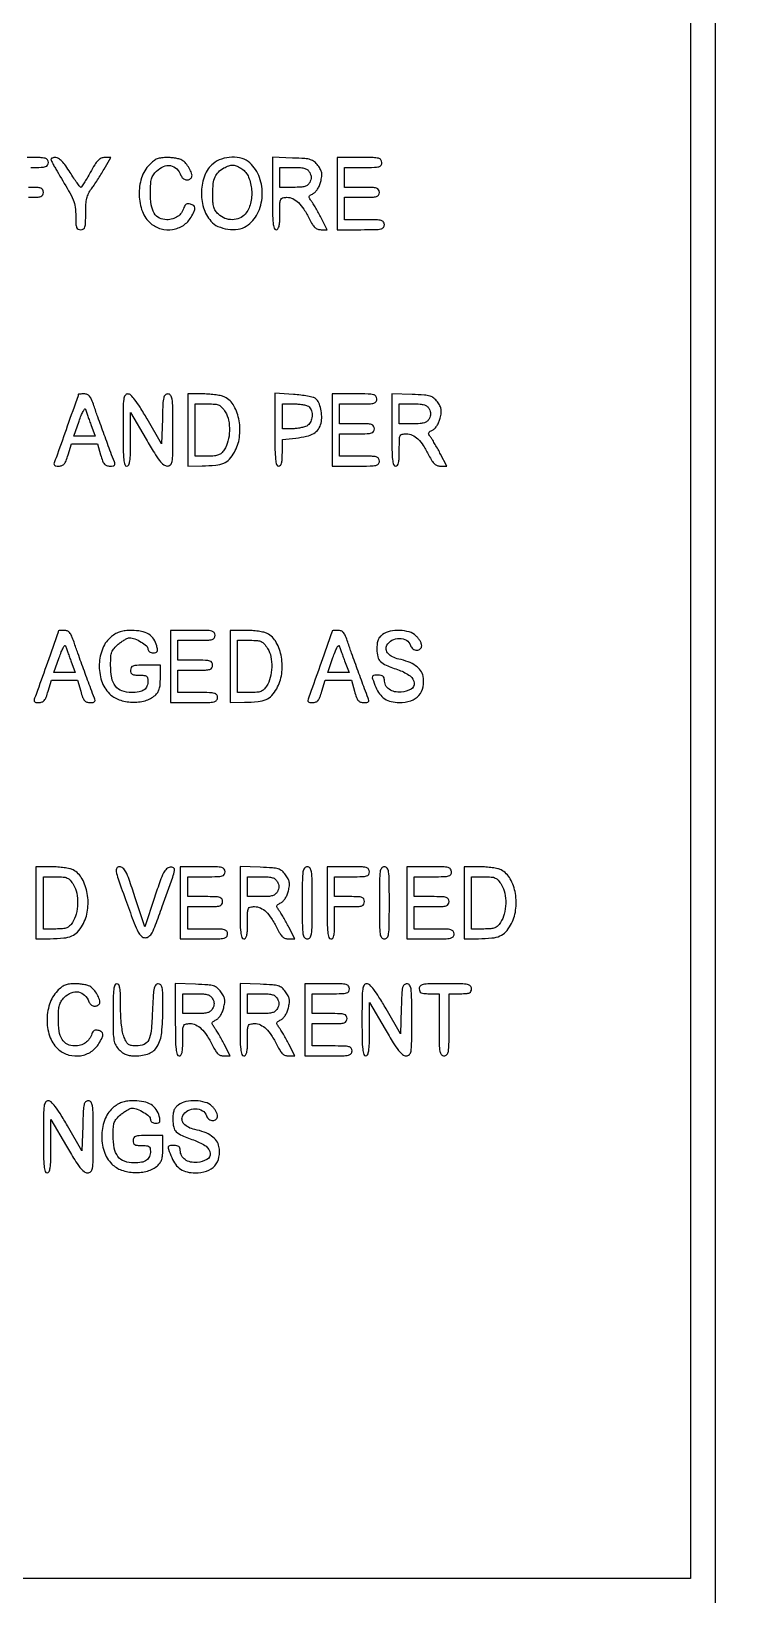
# Model space of a CAD drawing. Extents: x 0 to 1066, y 0 to 761.
# Drawn here: x 938.5 to 963, y 228.5 to 281.6 of the extents above; entities that cross this region are included whole.
import ezdxf

# ---------------------------------------------------------------- set-up
doc = ezdxf.new("R2010")
doc.units = 0
doc.header["$MEASUREMENT"] = 0

msp = doc.modelspace()

# ---------------------------------------------------------------- linework, layer by layer
for points in [[(409.06215, 749.15415), (40.8618, 749.132981), (40.8618, 380.65769), (40.8618, 12.1824), (501.2973, 12.1824), (961.7328, 12.1824), (961.7328, 380.646631), (961.7328, 749.110861), (961.41555, 749.1633, 0.040886), (961.153339, 749.184871, 0.000002), (934.190609, 749.194398, 0.000089), (904.448031, 749.199508, 0.000054), (869.1804, 749.195529, -0.000029), (813.61687, 749.186499, -0.000004), (696.10453, 749.175037, -0.000004), (556.774728, 749.163736, -0.000004)], [(939.148269, 277.25535, 0.098044), (939.158563, 277.215574, 0.006751), (939.210594, 277.111133, 0.009417), (939.277128, 276.987744, 0.006929), (939.355285, 276.8535, -0.003893), (939.748094, 276.188123, -0.033196), (939.901586, 275.87765, -0.063283), (939.96877, 275.631431, -0.03501), (939.9906, 275.320044, 0.01019), (939.995871, 275.061444, 0.079044), (940.019621, 274.943381, 0.189957), (940.070777, 274.886415, 0.116431), (940.1598, 274.8654, 0.136957), (940.250114, 274.890611, 0.185702), (940.301494, 274.956933, 0.065938), (940.324283, 275.097938, 0.007136), (940.329, 275.428465, -0.01444), (940.337696, 275.729499, -0.04363), (940.367309, 275.932347, -0.057784), (940.425733, 276.0936, -0.044334), (940.524019, 276.253315, 0.01199), (940.615071, 276.381861, 0.005258), (940.729769, 276.556244, 0.0052), (940.847675, 276.743941, 0.006935), (940.950586, 276.91695), (941.182132, 277.3188), (940.972793, 277.3188, 0.108876), (940.854125, 277.29265, 0.092988), (940.749633, 277.218173, 0.053175), (940.637567, 277.073738, 0.012741), (940.484399, 276.8112, -0.00625), (940.374246, 276.616632, -0.009839), (940.274344, 276.452707, -0.004317), (940.186366, 276.317138, -0.251756), (940.161182, 276.3036, -0.23848), (940.135219, 276.31673, -0.003892), (940.036786, 276.452707, -0.009183), (939.924533, 276.616635, -0.005851), (939.799722, 276.8112, 0.015141), (939.648011, 277.038302, 0.036179), (939.518802, 277.194363, 0.050226), (939.407419, 277.289433, 0.152717), (939.313513, 277.3188, 0.035826), (939.249078, 277.314177, 0.055903), (939.195296, 277.300162, 0.07526), (939.159207, 277.279649, 0.245106)], [(942.495229, 277.07432, 0.114205), (942.227361, 276.62394, 0.083506), (942.144434, 276.045964, 0.085163), (942.254964, 275.483494, 0.127519), (942.543403, 275.077427, 0.108551), (942.889266, 274.895935, 0.105254), (943.283405, 274.873343, 0.106878), (943.647822, 275.012773, 0.11522), (943.910518, 275.287512, 0.021165), (944.019199, 275.490661, 0.127063), (944.042365, 275.607249, 0.232712), (943.999627, 275.682958, 0.086167), (943.885143, 275.735143, 0.067058), (943.808289, 275.744555, 0.120753), (943.747162, 275.728791, 0.12276), (943.700909, 275.686809, 0.07065), (943.668101, 275.618611, -0.072622), (943.581976, 275.441371, -0.089596), (943.453495, 275.310459, -0.08774), (943.285031, 275.230938, -0.066597), (943.082187, 275.2038, -0.114856), (942.832075, 275.262022, -0.145297), (942.658522, 275.422408, -0.099183), (942.558915, 275.705334, -0.035212), (942.5286, 276.135269, -0.014703), (942.536929, 276.418443, -0.055361), (942.566825, 276.593221, -0.07729), (942.628279, 276.725712, -0.049247), (942.736255, 276.857345, -0.096703), (942.969825, 277.014612, -0.146157), (943.211827, 277.041224, -0.15206), (943.422032, 276.93111, -0.107279), (943.567538, 276.70545, 0.127947), (943.633811, 276.611326, 0.131147), (943.73696, 276.562514, 0.142401), (943.844276, 276.573466, 0.159485), (943.923419, 276.640252, 0.211029), (943.937563, 276.742373, 0.047286), (943.872019, 276.909949, 0.046742), (943.763902, 277.08211, 0.065556), (943.635731, 277.210359, 0.088545), (943.558629, 277.250319, 0.025252), (943.427536, 277.283936, 0.02458), (943.273106, 277.307494, 0.023821), (943.115478, 277.316109, 0.026305), (942.90543, 277.306519, 0.068477), (942.758586, 277.271366, 0.074054), (942.633448, 277.199792, 0.034872)], [(944.658403, 277.106773, 0.123885), (944.375212, 276.714077, 0.085485), (944.261637, 276.175157, 0.082885), (944.334108, 275.613136, 0.104562), (944.585839, 275.154526, 0.111799), (944.823809, 274.978175, 0.06908), (945.160208, 274.882481, 0.069045), (945.510165, 274.882015, 0.111332), (945.788082, 274.986081, 0.131426), (946.168839, 275.41206, 0.103697), (946.329254, 276.011711, 0.101152), (946.23659, 276.638053, 0.118621), (945.905971, 277.137619, 0.118666), (945.646235, 277.284201, 0.075716), (945.300556, 277.328138, 0.073305), (944.945541, 277.266807, 0.095814)], [(945.637497, 276.935039, -0.143223), (945.865198, 276.650723, -0.079931), (945.96766, 276.215553, -0.077332), (945.929465, 275.754418, -0.11509), (945.748196, 275.39415, -0.119537), (945.559784, 275.254595, -0.098447), (945.314127, 275.203952, -0.09388), (945.057677, 275.250662, -0.097006), (944.839403, 275.387747, -0.056872), (944.738483, 275.50684, -0.080028), (944.680587, 275.633196, -0.054705), (944.652763, 275.804924, -0.014142), (944.646291, 276.085697, -0.025001), (944.665355, 276.430555, -0.075567), (944.724782, 276.657538, -0.098225), (944.838237, 276.822405, -0.062967), (945.0243, 276.962819, -0.051006), (945.189066, 277.036158, -0.090781), (945.335714, 277.056195, -0.090761), (945.479971, 277.022981, -0.050966)], [(946.674, 276.095521, 0.003202), (946.678326, 275.420013, 0.022501), (946.697332, 275.09157, 0.049121), (946.73323, 274.915347, 0.329081), (946.8009, 274.8654, 0.232029), (946.862637, 274.89568, 0.108427), (946.901769, 274.9782, 0.047315), (946.922501, 275.134057, 0.00942), (946.9278, 275.4153, -0.00595), (946.932107, 275.777265, -0.096871), (946.958144, 275.895398, -0.238613), (947.02281, 275.949015, -0.056005), (947.166853, 275.9652, -0.111153), (947.368305, 275.919856, -0.081177), (947.55762, 275.789001, -0.058854), (947.74331, 275.562371, -0.025924), (947.935172, 275.22495, 0.021841), (948.034916, 275.046153, 0.069009), (948.12207, 274.940627, 0.100305), (948.214578, 274.884832, 0.085906), (948.326845, 274.8654), (948.53805, 274.8654), (948.331873, 275.26725, 0.006834), (948.243806, 275.433272, 0.006481), (948.149698, 275.599812, 0.006451), (948.062651, 275.74496, 0.022591), (948.001227, 275.835075, -0.02569), (947.934648, 275.934064, -0.192002), (947.925729, 275.988864, -0.198014), (947.957063, 276.03379, -0.027525), (948.057928, 276.090975, 0.089041), (948.135881, 276.148814, 0.046566), (948.210398, 276.244476, 0.042448), (948.273634, 276.364802, 0.038847), (948.317864, 276.497663, 0.026721), (948.351834, 276.674022, 0.076578), (948.349842, 276.798441, 0.082928), (948.310816, 276.910784, 0.035157), (948.224472, 277.045462, 0.057331), (948.101902, 277.17574, 0.10358), (947.973517, 277.245032, 0.055706), (947.778385, 277.279974, 0.007564), (947.363158, 277.301071), (946.674, 277.325643)], [(947.943, 276.8112, -0.049536), (947.979162, 276.723826, -0.073486), (947.991253, 276.642, -0.073486), (947.979162, 276.560174, -0.049536), (947.943, 276.4728, -0.09537), (947.874105, 276.387875, -0.100861), (947.779866, 276.336633, -0.059921), (947.634832, 276.310648, -0.014397), (947.390123, 276.3036), (946.9278, 276.3036), (946.9278, 276.642), (946.9278, 276.9804), (947.390123, 276.9804, -0.014397), (947.634832, 276.973352, -0.059921), (947.779866, 276.947367, -0.100861), (947.874105, 276.896125, -0.09537)], [(948.8736, 276.0921), (948.8736, 274.8654), (949.6773, 274.8654, 0.004147), (950.168009, 274.86947, 0.047763), (950.359388, 274.891003, 0.16431), (950.446794, 274.942593, 0.179874), (950.481, 275.0346, 0.157888), (950.45146, 275.125816, 0.176663), (950.37525, 275.177363, 0.055952), (950.210378, 275.199453, 0.005351), (949.8042, 275.2038), (949.1274, 275.2038), (949.1274, 275.5845), (949.1274, 275.9652), (949.7196, 275.9652, 0.006583), (950.069492, 275.969807, 0.063075), (950.216625, 275.992393, 0.183695), (950.28547, 276.043826, 0.142406), (950.3118, 276.1344, 0.142406), (950.28547, 276.224974, 0.183695), (950.216625, 276.276407, 0.063075), (950.069492, 276.298993, 0.006583), (949.7196, 276.3036), (949.1274, 276.3036), (949.1274, 276.642), (949.1274, 276.9804), (949.7619, 276.9804, 0.005909), (950.139926, 276.984867, 0.059311), (950.295938, 277.00719, 0.180365), (950.368456, 277.058688, 0.150217), (950.3964, 277.1496, 0.17273), (950.363727, 277.241357, 0.168559), (950.280075, 277.29295, 0.050222), (950.097522, 277.314649, 0.004487), (949.635, 277.3188), (948.8736, 277.3188)], [(940.075195, 269.26065, -0.084799), (940.068691, 269.222634, -0.000052), (939.70272, 268.183862, -0.000388), (939.367176, 267.234128, -0.009822), (939.270175, 266.97645, 0.060048), (939.250583, 266.902719, 0.230938), (939.264832, 266.858862, 0.170663), (939.312925, 266.834754, 0.031659), (939.413179, 266.8284, 0.086283), (939.521294, 266.847197, 0.134827), (939.598123, 266.901159, 0.082591), (939.660196, 267.00817, 0.018432), (939.727668, 267.2091), (939.840076, 267.5898), (940.285043, 267.5898), (940.730011, 267.5898), (940.8366, 267.2091, 0.017944), (940.901985, 267.00419, 0.087286), (940.962212, 266.898731, 0.141822), (941.039434, 266.846352, 0.078722), (941.152746, 266.8284, 0.029308), (941.257892, 266.834568, 0.166988), (941.307622, 266.858476, 0.236769), (941.322464, 266.902266, 0.061225), (941.30269, 266.97645, -0.006965), (941.180401, 267.292806, -0.001209), (940.959145, 267.89424, -0.001323), (940.739417, 268.500987, -0.005089), (940.607652, 268.87995, 0.017403), (940.528881, 269.0897, 0.074917), (940.460122, 269.203475, 0.125362), (940.380416, 269.261372, 0.094981), (940.273849, 269.2818, 0.00999), (940.197684, 269.280278, 0.016528), (940.133552, 269.275587, 0.010464), (940.082448, 269.269062, 0.371455)], [(941.598, 268.0551, 0.003213), (941.602328, 267.381579, 0.022561), (941.621338, 267.054, 0.049302), (941.657253, 266.878277, 0.328801), (941.7249, 266.8284, 0.295501), (941.790272, 266.870731, 0.070336), (941.828006, 267.001431, 0.029944), (941.84804, 267.248994, 0.004715), (941.853637, 267.73785), (941.855474, 268.6473), (942.382387, 267.741157, 0.006242), (942.661761, 267.274224, 0.029041), (942.841482, 267.016937, 0.052989), (942.978726, 266.876438, 0.170079), (943.09965, 266.831707, 0.199339), (943.207931, 266.874473, 0.163117), (943.265625, 266.985906, 0.036571), (943.286704, 267.244781, 0.002034), (943.29, 268.0551, 0.002367), (943.286369, 268.822272, 0.031318), (943.265984, 269.104583, 0.117824), (943.216177, 269.233277, 0.246563), (943.12376, 269.2818, 0.195513), (943.032955, 269.244882, 0.145553), (942.979652, 269.149456, 0.043894), (942.952139, 268.943193, 0.004128), (942.93341, 268.431918), (942.9093, 267.582036), (942.416117, 268.431918, 0.007787), (942.176038, 268.831183, 0.025041), (941.999201, 269.08581, 0.035073), (941.861347, 269.240718, 0.195814), (941.760467, 269.2818, 0.254619), (941.670461, 269.232788, 0.110911), (941.621951, 269.100958, 0.030502), (941.601687, 268.814786, 0.002427)], [(943.7976, 268.0551), (943.7976, 266.8284), (944.28405, 266.836833, 0.018847), (944.74702, 266.862333, 0.076273), (945.020429, 266.930681, 0.107083), (945.211618, 267.064469, 0.057946), (945.381822, 267.297364, 0.09461), (945.552813, 267.802018, 0.077415), (945.543401, 268.372631, 0.083451), (945.367767, 268.873065, 0.148656), (945.057584, 269.174803, 0.065462), (944.94524, 269.215266, 0.01784), (944.759259, 269.248974, 0.017725), (944.543631, 269.272391, 0.017594), (944.32635, 269.280553), (943.7976, 269.2818)], [(945.072553, 268.66845, -0.090931), (945.184874, 268.386731, -0.056823), (945.214935, 268.031809, -0.056208), (945.164025, 267.673988, -0.081785), (945.03523, 267.383109, -0.053857), (944.941967, 267.269566, -0.102503), (944.842965, 267.205935, -0.073821), (944.705288, 267.175209, -0.018052), (944.47245, 267.1668), (944.0514, 267.1668), (944.0514, 268.0551), (944.0514, 268.9434), (944.475643, 268.9434, -0.017821), (944.725618, 268.934488, -0.090339), (944.860117, 268.899935, -0.111314), (944.959876, 268.823566, -0.033754)], [(946.7586, 268.066226, 0.003177), (946.762921, 267.386244, 0.022367), (946.781918, 267.055854, 0.048715), (946.81778, 266.878502, 0.329705), (946.8855, 266.8284, 0.208378), (946.945843, 266.85469, 0.11961), (946.985331, 266.925127, 0.055661), (947.006706, 267.056199, 0.012613), (947.0124, 267.281864), (947.0124, 267.735328), (947.46735, 267.782283, 0.029754), (947.833121, 267.842188, 0.076952), (948.081188, 267.939957, 0.106873), (948.239228, 268.084832, 0.100256), (948.327812, 268.28532, 0.058942), (948.350783, 268.517886, 0.048856), (948.32174, 268.765141, 0.051542), (948.250441, 268.982071, 0.114883), (948.145997, 269.119657, 0.111025), (948.062535, 269.162219, 0.015594), (947.872566, 269.20455, 0.017167), (947.640929, 269.240444, 0.01383), (947.390035, 269.263528), (946.7586, 269.304051)], [(947.92608, 268.84188, -0.13151), (948.005234, 268.704869, -0.084316), (948.0226, 268.520915, -0.084006), (947.978213, 268.340881, -0.128741), (947.87955, 268.215167, -0.079472), (947.798195, 268.171701, -0.027293), (947.669372, 268.135004, -0.026323), (947.520463, 268.109396, -0.027554), (947.37195, 268.100091), (947.0124, 268.0974), (947.0124, 268.5204), (947.0124, 268.9434), (947.41848, 268.9434, -0.022886), (947.581385, 268.93594, -0.026473), (947.735096, 268.913578, -0.026952), (947.861295, 268.881181, -0.120635)], [(948.7044, 268.0551), (948.7044, 266.8284), (949.5081, 266.8284, 0.004147), (949.998809, 266.83247, 0.047763), (950.190188, 266.854003, 0.16431), (950.277594, 266.905593, 0.179874), (950.3118, 266.9976, 0.157888), (950.28226, 267.088816, 0.176663), (950.20605, 267.140362, 0.055952), (950.041178, 267.162453, 0.005351), (949.635, 267.1668), (948.9582, 267.1668), (948.9582, 267.5475), (948.9582, 267.9282), (949.5504, 267.9282, 0.006583), (949.900292, 267.932807, 0.063075), (950.047425, 267.955393, 0.183695), (950.11627, 268.006826, 0.142406), (950.1426, 268.0974, 0.142406), (950.11627, 268.187974, 0.183695), (950.047425, 268.239407, 0.063075), (949.900292, 268.261993, 0.006583), (949.5504, 268.2666), (948.9582, 268.2666), (948.9582, 268.605), (948.9582, 268.9434), (949.5927, 268.9434, 0.005909), (949.970726, 268.947867, 0.059311), (950.126738, 268.97019, 0.180365), (950.199256, 269.021688, 0.150217), (950.2272, 269.1126, 0.17273), (950.194527, 269.204357, 0.168559), (950.110875, 269.25595, 0.050222), (949.928322, 269.277649, 0.004487), (949.4658, 269.2818), (948.7044, 269.2818)], [(950.7348, 268.058521, 0.003202), (950.739126, 267.383013, 0.022501), (950.758132, 267.05457, 0.049121), (950.79403, 266.878347, 0.329081), (950.8617, 266.8284, 0.232029), (950.923437, 266.85868, 0.108427), (950.962569, 266.9412, 0.047315), (950.983301, 267.097057, 0.00942), (950.9886, 267.3783, -0.00595), (950.992907, 267.740265, -0.096871), (951.018944, 267.858398, -0.238613), (951.08361, 267.912015, -0.056005), (951.227653, 267.9282, -0.111153), (951.429105, 267.882856, -0.081177), (951.61842, 267.752001, -0.058854), (951.80411, 267.525371, -0.025924), (951.995972, 267.18795, 0.021841), (952.095716, 267.009153, 0.069009), (952.18287, 266.903627, 0.100305), (952.275378, 266.847832, 0.085906), (952.387645, 266.8284), (952.59885, 266.8284), (952.392673, 267.23025, 0.006834), (952.304606, 267.396272, 0.006481), (952.210498, 267.562812, 0.006451), (952.123451, 267.70796, 0.022591), (952.062027, 267.798075, -0.02569), (951.995448, 267.897064, -0.192002), (951.986529, 267.951864, -0.198014), (952.017863, 267.99679, -0.027525), (952.118728, 268.053975, 0.089041), (952.196681, 268.111814, 0.046566), (952.271198, 268.207476, 0.042448), (952.334434, 268.327802, 0.038847), (952.378664, 268.460663, 0.026721), (952.412634, 268.637022, 0.076578), (952.410642, 268.761441, 0.082928), (952.371616, 268.873784, 0.035157), (952.285272, 269.008462, 0.057331), (952.162702, 269.13874, 0.10358), (952.034317, 269.208032, 0.055706), (951.839185, 269.242974, 0.007564), (951.423958, 269.264071), (950.7348, 269.288643)], [(952.0038, 268.7742, -0.049536), (952.039962, 268.686826, -0.073486), (952.052053, 268.605, -0.073486), (952.039962, 268.523174, -0.049536), (952.0038, 268.4358, -0.09537), (951.934905, 268.350875, -0.100861), (951.840666, 268.299633, -0.059921), (951.695632, 268.273648, -0.014397), (951.450923, 268.2666), (950.9886, 268.2666), (950.9886, 268.605), (950.9886, 268.9434), (951.450923, 268.9434, -0.014397), (951.695632, 268.936352, -0.059921), (951.840666, 268.910367, -0.100861), (951.934905, 268.859125, -0.09537)], [(940.501355, 268.24545), (940.651144, 267.8436), (940.288838, 267.8436), (939.926532, 267.8436), (940.104343, 268.358018, -0.011999), (940.175093, 268.547824, -0.026422), (940.240117, 268.688259, -0.047278), (940.290434, 268.764901, -0.601846), (940.31686, 268.759868, 0.009837), (940.338696, 268.693695, 0.001488), (940.385371, 268.562323, 0.001668), (940.441462, 268.407556, 0.001442)], [(939.398395, 261.22365, -0.084799), (939.391891, 261.185634, -0.000052), (939.02592, 260.146862, -0.000388), (938.690376, 259.197128, -0.009822), (938.593375, 258.93945, 0.060048), (938.573783, 258.865719, 0.230938), (938.588032, 258.821862, 0.170663), (938.636125, 258.797754, 0.031659), (938.736379, 258.7914, 0.086283), (938.844494, 258.810197, 0.134827), (938.921323, 258.864159, 0.082591), (938.983396, 258.97117, 0.018432), (939.050868, 259.1721), (939.163276, 259.5528), (939.608243, 259.5528), (940.053211, 259.5528), (940.1598, 259.1721, 0.017944), (940.225185, 258.96719, 0.087286), (940.285412, 258.861731, 0.141822), (940.362634, 258.809352, 0.078722), (940.475946, 258.7914, 0.029308), (940.581092, 258.797568, 0.166988), (940.630822, 258.821476, 0.236769), (940.645664, 258.865266, 0.061225), (940.62589, 258.93945, -0.006965), (940.503601, 259.255806, -0.001209), (940.282345, 259.85724, -0.001323), (940.062617, 260.463987, -0.005089), (939.930852, 260.84295, 0.017403), (939.852081, 261.0527, 0.074917), (939.783322, 261.166475, 0.125362), (939.703616, 261.224372, 0.094981), (939.597049, 261.2448, 0.00999), (939.520884, 261.243278, 0.016528), (939.456752, 261.238587, 0.010464), (939.405648, 261.232062, 0.371455)], [(941.204728, 261.032943, 0.129246), (940.908605, 260.640297, 0.088626), (940.790413, 260.091992, 0.087215), (940.868965, 259.528333, 0.118789), (941.13576, 259.092131, 0.112618), (941.464224, 258.885694, 0.075265), (941.902335, 258.802995, 0.075304), (942.345052, 258.853685, 0.113008), (942.686923, 259.035766, 0.065979), (942.774755, 259.134989, 0.074329), (942.829472, 259.249891, 0.054743), (942.858367, 259.402884, 0.019325), (942.867, 259.626173), (942.867, 260.0604), (942.3594, 260.0604, 0.008455), (942.065702, 260.055433, 0.072107), (941.9364, 260.0322, 0.188641), (941.874868, 259.980932, 0.12648), (941.8518, 259.8912, 0.087745), (941.866799, 259.806392, 0.177212), (941.909963, 259.755236, 0.10769), (941.993566, 259.728953, 0.022514), (942.1479, 259.722, -0.021714), (942.309985, 259.714958, -0.124268), (942.390665, 259.686951, -0.187079), (942.431095, 259.630264, -0.062494), (942.444, 259.52742, -0.091498), (942.410363, 259.345147, -0.148314), (942.314574, 259.221586, -0.113347), (942.144488, 259.151447, -0.041372), (941.88332, 259.1298, -0.086758), (941.560734, 259.186199, -0.145015), (941.340523, 259.348175, -0.116882), (941.214579, 259.633349, -0.045825), (941.175, 260.064289, -0.015089), (941.183647, 260.350768, -0.073154), (941.216895, 260.509558, -0.095003), (941.290351, 260.631579, -0.035007), (941.435291, 260.77198, -0.021479), (941.544086, 260.855817, -0.024071), (941.655726, 260.926663, -0.024321), (941.755591, 260.977228, -0.105406), (941.820192, 260.991, -0.095864), (941.997527, 260.956684, -0.042073), (942.212096, 260.848665, -0.039621), (942.394519, 260.715747, -0.218876), (942.444, 260.608127, 0.137225), (942.457537, 260.559732, 0.104143), (942.495396, 260.519339, 0.087371), (942.552939, 260.492535, 0.065501), (942.622371, 260.4834, 0.051376), (942.715348, 260.492979, 0.224479), (942.758299, 260.525425, 0.158116), (942.76898, 260.588188, 0.023398), (942.744142, 260.71605, 0.090086), (942.641894, 260.94604, 0.105062), (942.469433, 261.111082, 0.089301), (942.22088, 261.209188, 0.048933), (941.8941, 261.241981, 0.02471), (941.674634, 261.231618, 0.049497), (941.504512, 261.197929, 0.05494), (941.356039, 261.134421, 0.038421)], [(943.2054, 260.0181), (943.2054, 258.7914), (944.0091, 258.7914, 0.004147), (944.499809, 258.79547, 0.047763), (944.691188, 258.817003, 0.16431), (944.778594, 258.868593, 0.179874), (944.8128, 258.9606, 0.157888), (944.78326, 259.051816, 0.176663), (944.70705, 259.103363, 0.055952), (944.542178, 259.125453, 0.005351), (944.136, 259.1298), (943.4592, 259.1298), (943.4592, 259.5105), (943.4592, 259.8912), (944.0514, 259.8912, 0.006583), (944.401292, 259.895807, 0.063075), (944.548425, 259.918393, 0.183695), (944.61727, 259.969826, 0.142406), (944.6436, 260.0604, 0.142406), (944.61727, 260.150974, 0.183695), (944.548425, 260.202407, 0.063075), (944.401292, 260.224993, 0.006583), (944.0514, 260.2296), (943.4592, 260.2296), (943.4592, 260.568), (943.4592, 260.9064), (944.0937, 260.9064, 0.005909), (944.471726, 260.910867, 0.059311), (944.627738, 260.93319, 0.180365), (944.700256, 260.984688, 0.150217), (944.7282, 261.0756, 0.17273), (944.695527, 261.167357, 0.168559), (944.611875, 261.21895, 0.050222), (944.429322, 261.240649, 0.004487), (943.9668, 261.2448), (943.2054, 261.2448)], [(945.2358, 260.0181), (945.2358, 258.7914), (945.72225, 258.799833, 0.018847), (946.18522, 258.825333, 0.076273), (946.458629, 258.893681, 0.107083), (946.649818, 259.027469, 0.057946), (946.820022, 259.260364, 0.09461), (946.991013, 259.765018, 0.077415), (946.981601, 260.335631, 0.083451), (946.805967, 260.836065, 0.148656), (946.495784, 261.137803, 0.065462), (946.38344, 261.178266, 0.01784), (946.197459, 261.211974, 0.017725), (945.981831, 261.235391, 0.017594), (945.76455, 261.243553), (945.2358, 261.2448)], [(948.704395, 261.22365, -0.084799), (948.697891, 261.185634, -0.000052), (948.33192, 260.146862, -0.000388), (947.996376, 259.197128, -0.009822), (947.899375, 258.93945, 0.060048), (947.879783, 258.865719, 0.230938), (947.894032, 258.821862, 0.170663), (947.942125, 258.797754, 0.031659), (948.042379, 258.7914, 0.086283), (948.150494, 258.810197, 0.134827), (948.227323, 258.864159, 0.082591), (948.289396, 258.97117, 0.018432), (948.356868, 259.1721), (948.469276, 259.5528), (948.914243, 259.5528), (949.359211, 259.5528), (949.4658, 259.1721, 0.017944), (949.531185, 258.96719, 0.087286), (949.591412, 258.861731, 0.141822), (949.668634, 258.809352, 0.078722), (949.781946, 258.7914, 0.029308), (949.887092, 258.797568, 0.166988), (949.936822, 258.821476, 0.236769), (949.951664, 258.865266, 0.061225), (949.93189, 258.93945, -0.006965), (949.809601, 259.255806, -0.001209), (949.588345, 259.85724, -0.001323), (949.368617, 260.463987, -0.005089), (949.236852, 260.84295, 0.017403), (949.158081, 261.0527, 0.074917), (949.089322, 261.166475, 0.125362), (949.009616, 261.224372, 0.094981), (948.903049, 261.2448, 0.00999), (948.826884, 261.243278, 0.016528), (948.762752, 261.238587, 0.010464), (948.711648, 261.232062, 0.371455)], [(950.41755, 261.103144, 0.064007), (950.324752, 261.018932, 0.085808), (950.266951, 260.921365, 0.066535), (950.236434, 260.791474, 0.024477), (950.2272, 260.602958, 0.055339), (950.255837, 260.345012, 0.149321), (950.346073, 260.186524, 0.090969), (950.539844, 260.060862, 0.013145), (950.981297, 259.890857, -0.070637), (951.355795, 259.694769, -0.215768), (951.495551, 259.452024, -0.299828), (951.387796, 259.247664, -0.104684), (951.054004, 259.14647, -0.073735), (950.827538, 259.160405, -0.104161), (950.643247, 259.241873, -0.119079), (950.523923, 259.380712, -0.118782), (950.481, 259.558843, 0.082235), (950.468546, 259.634052, 0.147435), (950.432433, 259.684534, 0.119852), (950.368224, 259.713094, 0.045016), (950.2695, 259.722, 0.028442), (950.115093, 259.71321, 0.327023), (950.072992, 259.674313, 0.139119), (950.079629, 259.595142, 0.005125), (950.189489, 259.312201, 0.065244), (950.318277, 259.082452, 0.088006), (950.491642, 258.919638, 0.085852), (950.71394, 258.823765, 0.059042), (950.987073, 258.7914, 0.079385), (951.376277, 258.853586, 0.130563), (951.654088, 259.034224, 0.137881), (951.796228, 259.320702, 0.093265), (951.796428, 259.687447, 0.114024), (951.712895, 259.878328, 0.079467), (951.54387, 260.043086, 0.063948), (951.294522, 260.1749, 0.038754), (950.973366, 260.267634, -0.060203), (950.756687, 260.340377, -0.103319), (950.605606, 260.455245, -0.141227), (950.541242, 260.594035, -0.162669), (950.565678, 260.737346, -0.149104), (950.739437, 260.910403, -0.123853), (950.993831, 260.972898, -0.133716), (951.233153, 260.9063, -0.183571), (951.370673, 260.732872, 0.153609), (951.452587, 260.616212, 0.157876), (951.585616, 260.569061, 0.194842), (951.701596, 260.612372, 0.210147), (951.75, 260.722453, 0.093821), (951.736333, 260.794646, 0.037607), (951.692483, 260.88557, 0.035541), (951.629123, 260.979063, 0.037508), (951.554197, 261.060853, 0.118482), (951.32847, 261.189594, 0.061394), (951.006123, 261.241556, 0.060569), (950.673956, 261.213654, 0.10142)], [(939.824555, 260.20845), (939.974344, 259.8066), (939.612038, 259.8066), (939.249732, 259.8066), (939.427543, 260.321018, -0.011999), (939.498293, 260.510824, -0.026422), (939.563317, 260.651259, -0.047278), (939.613634, 260.727901, -0.601846), (939.64006, 260.722868, 0.009837), (939.661896, 260.656695, 0.001488), (939.708571, 260.525323, 0.001668), (939.764662, 260.370556, 0.001442)], [(946.510753, 260.63145, -0.090931), (946.623074, 260.349731, -0.056823), (946.653135, 259.994809, -0.056208), (946.602225, 259.636988, -0.081785), (946.47343, 259.346109, -0.053857), (946.380167, 259.232566, -0.102503), (946.281165, 259.168935, -0.073821), (946.143488, 259.138209, -0.018052), (945.91065, 259.1298), (945.4896, 259.1298), (945.4896, 260.0181), (945.4896, 260.9064), (945.913843, 260.9064, -0.017821), (946.163818, 260.897488, -0.090339), (946.298317, 260.862935, -0.111314), (946.398076, 260.786566, -0.033754)], [(949.130555, 260.20845), (949.280344, 259.8066), (948.918038, 259.8066), (948.555732, 259.8066), (948.733543, 260.321018, -0.011999), (948.804293, 260.510824, -0.026422), (948.869317, 260.651259, -0.047278), (948.919634, 260.727901, -0.601846), (948.94606, 260.722868, 0.009837), (948.967896, 260.656695, 0.001488), (949.014571, 260.525323, 0.001668), (949.070662, 260.370556, 0.001442)], [(938.637, 251.9811), (938.637, 250.7544), (939.12345, 250.762833, 0.018847), (939.58642, 250.788333, 0.076273), (939.859829, 250.856681, 0.107083), (940.051018, 250.990469, 0.057946), (940.221222, 251.223364, 0.09461), (940.392213, 251.728018, 0.077415), (940.382801, 252.298631, 0.083451), (940.207167, 252.799065, 0.148656), (939.896984, 253.100803, 0.065462), (939.78464, 253.141266, 0.01784), (939.598659, 253.174974, 0.017725), (939.383031, 253.198391, 0.017594), (939.16575, 253.206553), (938.637, 253.2078)], [(941.71526, 252.00225, 0.003393), (941.978469, 251.287387, 0.031784), (942.113064, 250.988505, 0.088186), (942.224121, 250.846171, 0.185146), (942.353142, 250.7967, 0.171713), (942.479248, 250.841324, 0.097838), (942.584069, 250.966908, 0.035907), (942.704975, 251.231453, 0.004013), (942.931504, 251.8542, 0.000902), (943.285812, 252.858858, 0.03521), (943.34818, 253.086996, 0.313686), (943.31174, 253.170501, 0.175088), (943.198183, 253.194082, 0.158568), (943.077343, 253.134747, 0.080982), (942.975565, 252.997542, 0.034439), (942.860742, 252.731735, 0.004852), (942.667655, 252.166566), (942.337166, 251.167632), (942.002171, 252.187716, 0.004319), (941.802481, 252.778521, 0.035828), (941.690719, 253.038355, 0.094668), (941.592192, 253.163589, 0.180786), (941.473913, 253.2078, 0.252582), (941.384496, 253.159552, 0.197186), (941.363118, 253.049457, 0.035219), (941.433413, 252.793469, 0.0019)], [(943.5438, 251.9811), (943.5438, 250.7544), (944.3475, 250.7544, 0.004147), (944.838209, 250.75847, 0.047763), (945.029588, 250.780003, 0.16431), (945.116994, 250.831593, 0.179874), (945.1512, 250.9236, 0.157888), (945.12166, 251.014816, 0.176663), (945.04545, 251.066362, 0.055952), (944.880578, 251.088453, 0.005351), (944.4744, 251.0928), (943.7976, 251.0928), (943.7976, 251.4735), (943.7976, 251.8542), (944.3898, 251.8542, 0.006583), (944.739692, 251.858807, 0.063075), (944.886825, 251.881393, 0.183695), (944.95567, 251.932826, 0.142406), (944.982, 252.0234, 0.142406), (944.95567, 252.113974, 0.183695), (944.886825, 252.165407, 0.063075), (944.739692, 252.187993, 0.006583), (944.3898, 252.1926), (943.7976, 252.1926), (943.7976, 252.531), (943.7976, 252.8694), (944.4321, 252.8694, 0.005909), (944.810126, 252.873867, 0.059311), (944.966138, 252.89619, 0.180365), (945.038656, 252.947688, 0.150217), (945.0666, 253.0386, 0.17273), (945.033927, 253.130357, 0.168559), (944.950275, 253.18195, 0.050222), (944.767722, 253.203649, 0.004487), (944.3052, 253.2078), (943.5438, 253.2078)], [(945.5742, 251.984521, 0.003202), (945.578526, 251.309013, 0.022501), (945.597532, 250.98057, 0.049121), (945.63343, 250.804347, 0.329081), (945.7011, 250.7544, 0.232029), (945.762837, 250.78468, 0.108427), (945.801969, 250.8672, 0.047315), (945.822701, 251.023057, 0.00942), (945.828, 251.3043, -0.00595), (945.832307, 251.666265, -0.096871), (945.858344, 251.784398, -0.238613), (945.92301, 251.838015, -0.056005), (946.067053, 251.8542, -0.111153), (946.268505, 251.808856, -0.081177), (946.45782, 251.678001, -0.058854), (946.64351, 251.451371, -0.025924), (946.835372, 251.11395, 0.021841), (946.935116, 250.935153, 0.069009), (947.02227, 250.829627, 0.100305), (947.114778, 250.773832, 0.085906), (947.227045, 250.7544), (947.43825, 250.7544), (947.232073, 251.15625, 0.006834), (947.144006, 251.322272, 0.006481), (947.049898, 251.488812, 0.006451), (946.962851, 251.63396, 0.022591), (946.901427, 251.724075, -0.02569), (946.834848, 251.823064, -0.192002), (946.825929, 251.877864, -0.198014), (946.857263, 251.92279, -0.027525), (946.958128, 251.979975, 0.089041), (947.036081, 252.037814, 0.046566), (947.110598, 252.133476, 0.042448), (947.173834, 252.253802, 0.038847), (947.218064, 252.386663, 0.026721), (947.252034, 252.563022, 0.076578), (947.250042, 252.687441, 0.082928), (947.211016, 252.799784, 0.035157), (947.124672, 252.934462, 0.057331), (947.002102, 253.06474, 0.10358), (946.873717, 253.134032, 0.055706), (946.678585, 253.168974, 0.007564), (946.263358, 253.190071), (945.5742, 253.214643)], [(947.6892, 251.9811, 0.002322), (947.692789, 251.208238, 0.031956), (947.713267, 250.928887, 0.123223), (947.764078, 250.802509, 0.240299), (947.8584, 250.7544, 0.240299), (947.952722, 250.802509, 0.123223), (948.003533, 250.928887, 0.031956), (948.024011, 251.208238, 0.002322), (948.0276, 251.9811, 0.002322), (948.024011, 252.753962, 0.031956), (948.003533, 253.033312, 0.123223), (947.952722, 253.159691, 0.240299), (947.8584, 253.2078, 0.240299), (947.764078, 253.159691, 0.123223), (947.713267, 253.033312, 0.031956), (947.692789, 252.753962, 0.002322)], [(948.5352, 251.9811, 0.003213), (948.539528, 251.307579, 0.022561), (948.558538, 250.98, 0.049302), (948.594453, 250.804277, 0.328801), (948.6621, 250.7544, 0.232029), (948.723837, 250.78468, 0.108427), (948.762969, 250.8672, 0.047315), (948.783701, 251.023057, 0.00942), (948.789, 251.3043), (948.789, 251.8542), (949.2966, 251.8542, 0.008455), (949.590298, 251.859167, 0.072107), (949.7196, 251.8824, 0.188641), (949.781132, 251.933668, 0.12648), (949.8042, 252.0234, 0.12648), (949.781132, 252.113132, 0.188641), (949.7196, 252.1644, 0.072107), (949.590298, 252.187633, 0.008455), (949.2966, 252.1926), (948.789, 252.1926), (948.789, 252.531), (948.789, 252.8694), (949.3812, 252.8694, 0.006583), (949.731092, 252.874007, 0.063075), (949.878225, 252.896593, 0.183695), (949.94707, 252.948026, 0.142406), (949.9734, 253.0386, 0.165398), (949.942283, 253.130095, 0.1727), (949.862363, 253.181674, 0.052938), (949.688645, 253.203557, 0.004884), (949.2543, 253.2078), (948.5352, 253.2078)], [(950.3118, 251.9811, 0.002322), (950.315389, 251.208238, 0.031956), (950.335867, 250.928887, 0.123223), (950.386678, 250.802509, 0.240299), (950.481, 250.7544, 0.240299), (950.575322, 250.802509, 0.123223), (950.626133, 250.928887, 0.031956), (950.646611, 251.208238, 0.002322), (950.6502, 251.9811, 0.002322), (950.646611, 252.753962, 0.031956), (950.626133, 253.033312, 0.123223), (950.575322, 253.159691, 0.240299), (950.481, 253.2078, 0.240299), (950.386678, 253.159691, 0.123223), (950.335867, 253.033312, 0.031956), (950.315389, 252.753962, 0.002322)], [(951.2424, 251.9811), (951.2424, 250.7544), (952.0461, 250.7544, 0.004147), (952.536809, 250.75847, 0.047763), (952.728188, 250.780003, 0.16431), (952.815594, 250.831593, 0.179874), (952.8498, 250.9236, 0.157888), (952.82026, 251.014816, 0.176663), (952.74405, 251.066362, 0.055952), (952.579178, 251.088453, 0.005351), (952.173, 251.0928), (951.4962, 251.0928), (951.4962, 251.4735), (951.4962, 251.8542), (952.0884, 251.8542, 0.006583), (952.438292, 251.858807, 0.063075), (952.585425, 251.881393, 0.183695), (952.65427, 251.932826, 0.142406), (952.6806, 252.0234, 0.142406), (952.65427, 252.113974, 0.183695), (952.585425, 252.165407, 0.063075), (952.438292, 252.187993, 0.006583), (952.0884, 252.1926), (951.4962, 252.1926), (951.4962, 252.531), (951.4962, 252.8694), (952.1307, 252.8694, 0.005909), (952.508726, 252.873867, 0.059311), (952.664738, 252.89619, 0.180365), (952.737256, 252.947688, 0.150217), (952.7652, 253.0386, 0.17273), (952.732527, 253.130357, 0.168559), (952.648875, 253.18195, 0.050222), (952.466322, 253.203649, 0.004487), (952.0038, 253.2078), (951.2424, 253.2078)], [(953.1882, 251.9811), (953.1882, 250.7544), (953.67465, 250.762833, 0.018847), (954.13762, 250.788333, 0.076273), (954.411029, 250.856681, 0.107083), (954.602218, 250.990469, 0.057946), (954.772422, 251.223364, 0.09461), (954.943413, 251.728018, 0.077415), (954.934001, 252.298631, 0.083451), (954.758367, 252.799065, 0.148656), (954.448184, 253.100803, 0.065462), (954.33584, 253.141266, 0.01784), (954.149859, 253.174974, 0.017725), (953.934231, 253.198391, 0.017594), (953.71695, 253.206553), (953.1882, 253.2078)], [(939.911953, 252.59445, -0.090931), (940.024274, 252.312731, -0.056823), (940.054335, 251.957809, -0.056208), (940.003425, 251.599988, -0.081785), (939.87463, 251.309109, -0.053857), (939.781367, 251.195566, -0.102503), (939.682365, 251.131935, -0.073821), (939.544688, 251.101209, -0.018052), (939.31185, 251.0928), (938.8908, 251.0928), (938.8908, 251.9811), (938.8908, 252.8694), (939.315043, 252.8694, -0.017821), (939.565018, 252.860488, -0.090339), (939.699517, 252.825935, -0.111314), (939.799276, 252.749566, -0.033754)], [(946.8432, 252.7002, -0.049536), (946.879362, 252.612826, -0.073486), (946.891453, 252.531, -0.073486), (946.879362, 252.449174, -0.049536), (946.8432, 252.3618, -0.09537), (946.774305, 252.276875, -0.100861), (946.680066, 252.225633, -0.059921), (946.535032, 252.199648, -0.014397), (946.290323, 252.1926), (945.828, 252.1926), (945.828, 252.531), (945.828, 252.8694), (946.290323, 252.8694, -0.014397), (946.535032, 252.862352, -0.059921), (946.680066, 252.836367, -0.100861), (946.774305, 252.785125, -0.09537)], [(954.463153, 252.59445, -0.090931), (954.575474, 252.312731, -0.056823), (954.605535, 251.957809, -0.056208), (954.554625, 251.599988, -0.081785), (954.42583, 251.309109, -0.053857), (954.332567, 251.195566, -0.102503), (954.233565, 251.131935, -0.073821), (954.095888, 251.101209, -0.018052), (953.86305, 251.0928), (953.442, 251.0928), (953.442, 251.9811), (953.442, 252.8694), (953.866243, 252.8694, -0.017821), (954.116218, 252.860488, -0.090339), (954.250717, 252.825935, -0.111314), (954.350476, 252.749566, -0.033754)], [(939.365029, 248.98712, 0.114205), (939.097161, 248.53674, 0.083506), (939.014234, 247.958764, 0.085163), (939.124764, 247.396294, 0.127519), (939.413203, 246.990227, 0.108551), (939.759066, 246.808735, 0.105254), (940.153205, 246.786143, 0.106878), (940.517622, 246.925573, 0.11522), (940.780318, 247.200312, 0.021165), (940.888999, 247.403461, 0.127063), (940.912165, 247.520049, 0.232712), (940.869427, 247.595758, 0.086167), (940.754943, 247.647943, 0.067058), (940.678089, 247.657355, 0.120753), (940.616962, 247.641591, 0.12276), (940.570709, 247.599609, 0.07065), (940.537901, 247.531411, -0.072622), (940.451776, 247.354171, -0.089596), (940.323295, 247.223259, -0.08774), (940.154831, 247.143738, -0.066597), (939.951987, 247.1166, -0.114856), (939.701875, 247.174822, -0.145297), (939.528322, 247.335208, -0.099183), (939.428715, 247.618134, -0.035212), (939.3984, 248.048069, -0.014703), (939.406729, 248.331243, -0.055361), (939.436625, 248.506021, -0.07729), (939.498079, 248.638512, -0.049247), (939.606055, 248.770145, -0.096703), (939.839625, 248.927412, -0.146157), (940.081627, 248.954024, -0.15206), (940.291832, 248.84391, -0.107279), (940.437338, 248.61825, 0.127947), (940.503611, 248.524126, 0.131147), (940.60676, 248.475314, 0.142401), (940.714076, 248.486266, 0.159485), (940.793219, 248.553052, 0.211029), (940.807363, 248.655173, 0.047286), (940.741819, 248.822749, 0.046742), (940.633702, 248.99491, 0.065556), (940.505531, 249.123159, 0.088545), (940.428429, 249.163119, 0.025252), (940.297336, 249.196736, 0.02458), (940.142906, 249.220294, 0.023821), (939.985278, 249.228909, 0.026305), (939.77523, 249.219319, 0.068477), (939.628386, 249.184166, 0.074054), (939.503248, 249.112592, 0.034872)], [(941.2596, 248.212555, 0.003964), (941.264625, 247.578702, 0.037977), (941.28937, 247.309831, 0.086932), (941.34929, 247.141039, 0.067817), (941.467255, 246.985855, 0.045287), (941.584429, 246.88818, 0.061733), (941.706229, 246.824605, 0.057123), (941.847102, 246.789588, 0.032389), (942.022716, 246.7782, 0.091481), (942.480483, 246.86266, 0.171956), (942.763283, 247.103525, 0.107033), (942.911319, 247.56333, 0.02456), (942.9516, 248.382883, 0.004091), (942.947458, 248.889082, 0.042042), (942.926504, 249.097079, 0.139542), (942.878241, 249.194071, 0.210994), (942.793267, 249.2316, 0.224554), (942.706766, 249.190689, 0.120063), (942.654404, 249.081807, 0.038088), (942.62361, 248.851874, 0.003955), (942.596825, 248.306662, -0.011778), (942.55315, 247.63291, -0.086058), (942.470304, 247.321462, -0.186836), (942.314586, 247.170554, -0.100409), (942.048624, 247.1166, -0.036356), (941.886866, 247.128377, -0.118728), (941.787954, 247.168081, -0.110433), (941.713963, 247.250302, -0.02926), (941.635983, 247.409983, -0.051176), (941.584426, 247.580561, -0.018965), (941.546064, 247.828797, -0.016895), (941.521492, 248.12919, -0.011958), (941.5134, 248.467483, 0.005918), (941.508605, 248.872643, 0.03524), (941.488738, 249.083097, 0.084231), (941.450549, 249.193637, 0.274093), (941.3865, 249.2316, 0.308918), (941.320315, 249.186395, 0.062189), (941.283384, 249.040609, 0.026926), (941.264083, 248.765539, 0.004053)], [(943.3746, 248.008321, 0.003202), (943.378926, 247.332813, 0.022501), (943.397932, 247.00437, 0.049121), (943.43383, 246.828147, 0.329081), (943.5015, 246.7782, 0.232029), (943.563237, 246.80848, 0.108427), (943.602369, 246.891, 0.047315), (943.623101, 247.046857, 0.00942), (943.6284, 247.3281, -0.00595), (943.632707, 247.690065, -0.096871), (943.658744, 247.808198, -0.238613), (943.72341, 247.861815, -0.056005), (943.867453, 247.878, -0.111153), (944.068905, 247.832656, -0.081177), (944.25822, 247.701801, -0.058854), (944.44391, 247.475171, -0.025924), (944.635772, 247.13775, 0.021841), (944.735516, 246.958953, 0.069009), (944.82267, 246.853427, 0.100305), (944.915178, 246.797632, 0.085906), (945.027445, 246.7782), (945.23865, 246.7782), (945.032473, 247.18005, 0.006834), (944.944406, 247.346072, 0.006481), (944.850298, 247.512612, 0.006451), (944.763251, 247.65776, 0.022591), (944.701827, 247.747875, -0.02569), (944.635248, 247.846864, -0.192002), (944.626329, 247.901664, -0.198014), (944.657663, 247.94659, -0.027525), (944.758528, 248.003775, 0.089041), (944.836481, 248.061614, 0.046566), (944.910998, 248.157276, 0.042448), (944.974234, 248.277602, 0.038847), (945.018464, 248.410463, 0.026721), (945.052434, 248.586822, 0.076578), (945.050442, 248.711241, 0.082928), (945.011416, 248.823584, 0.035157), (944.925072, 248.958262, 0.057331), (944.802502, 249.08854, 0.10358), (944.674117, 249.157832, 0.055706), (944.478985, 249.192774, 0.007564), (944.063758, 249.213871), (943.3746, 249.238443)], [(944.6436, 248.724, -0.049536), (944.679762, 248.636626, -0.073486), (944.691853, 248.5548, -0.073486), (944.679762, 248.472974, -0.049536), (944.6436, 248.3856, -0.09537), (944.574705, 248.300675, -0.100861), (944.480466, 248.249433, -0.059921), (944.335432, 248.223448, -0.014397), (944.090723, 248.2164), (943.6284, 248.2164), (943.6284, 248.5548), (943.6284, 248.8932), (944.090723, 248.8932, -0.014397), (944.335432, 248.886152, -0.059921), (944.480466, 248.860167, -0.100861), (944.574705, 248.808925, -0.09537)], [(945.5742, 248.008321, 0.003202), (945.578526, 247.332813, 0.022501), (945.597532, 247.00437, 0.049121), (945.63343, 246.828147, 0.329081), (945.7011, 246.7782, 0.232029), (945.762837, 246.80848, 0.108427), (945.801969, 246.891, 0.047315), (945.822701, 247.046857, 0.00942), (945.828, 247.3281, -0.00595), (945.832307, 247.690065, -0.096871), (945.858344, 247.808198, -0.238613), (945.92301, 247.861815, -0.056005), (946.067053, 247.878, -0.111153), (946.268505, 247.832656, -0.081177), (946.45782, 247.701801, -0.058854), (946.64351, 247.475171, -0.025924), (946.835372, 247.13775, 0.021841), (946.935116, 246.958953, 0.069009), (947.02227, 246.853427, 0.100305), (947.114778, 246.797632, 0.085906), (947.227045, 246.7782), (947.43825, 246.7782), (947.232073, 247.18005, 0.006834), (947.144006, 247.346072, 0.006481), (947.049898, 247.512612, 0.006451), (946.962851, 247.65776, 0.022591), (946.901427, 247.747875, -0.02569), (946.834848, 247.846864, -0.192002), (946.825929, 247.901664, -0.198014), (946.857263, 247.94659, -0.027525), (946.958128, 248.003775, 0.089041), (947.036081, 248.061614, 0.046566), (947.110598, 248.157276, 0.042448), (947.173834, 248.277602, 0.038847), (947.218064, 248.410463, 0.026721), (947.252034, 248.586822, 0.076578), (947.250042, 248.711241, 0.082928), (947.211016, 248.823584, 0.035157), (947.124672, 248.958262, 0.057331), (947.002102, 249.08854, 0.10358), (946.873717, 249.157832, 0.055706), (946.678585, 249.192774, 0.007564), (946.263358, 249.213871), (945.5742, 249.238443)], [(946.8432, 248.724, -0.049536), (946.879362, 248.636626, -0.073486), (946.891453, 248.5548, -0.073486), (946.879362, 248.472974, -0.049536), (946.8432, 248.3856, -0.09537), (946.774305, 248.300675, -0.100861), (946.680066, 248.249433, -0.059921), (946.535032, 248.223448, -0.014397), (946.290323, 248.2164), (945.828, 248.2164), (945.828, 248.5548), (945.828, 248.8932), (946.290323, 248.8932, -0.014397), (946.535032, 248.886152, -0.059921), (946.680066, 248.860167, -0.100861), (946.774305, 248.808925, -0.09537)], [(947.7738, 248.0049), (947.7738, 246.7782), (948.5775, 246.7782, 0.004147), (949.068209, 246.78227, 0.047763), (949.259588, 246.803803, 0.16431), (949.346994, 246.855393, 0.179874), (949.3812, 246.9474, 0.157888), (949.35166, 247.038616, 0.176663), (949.27545, 247.090162, 0.055952), (949.110578, 247.112253, 0.005351), (948.7044, 247.1166), (948.0276, 247.1166), (948.0276, 247.4973), (948.0276, 247.878), (948.6198, 247.878, 0.006583), (948.969692, 247.882607, 0.063075), (949.116825, 247.905193, 0.183695), (949.18567, 247.956626, 0.142406), (949.212, 248.0472, 0.142406), (949.18567, 248.137774, 0.183695), (949.116825, 248.189207, 0.063075), (948.969692, 248.211793, 0.006583), (948.6198, 248.2164), (948.0276, 248.2164), (948.0276, 248.5548), (948.0276, 248.8932), (948.6621, 248.8932, 0.005909), (949.040126, 248.897667, 0.059311), (949.196138, 248.91999, 0.180365), (949.268656, 248.971488, 0.150217), (949.2966, 249.0624, 0.17273), (949.263927, 249.154157, 0.168559), (949.180275, 249.20575, 0.050222), (948.997722, 249.227449, 0.004487), (948.5352, 249.2316), (947.7738, 249.2316)], [(949.7196, 248.0049, 0.003213), (949.723928, 247.331379, 0.022561), (949.742938, 247.0038, 0.049302), (949.778853, 246.828077, 0.328801), (949.8465, 246.7782, 0.295501), (949.911872, 246.820531, 0.070336), (949.949606, 246.951231, 0.029944), (949.96964, 247.198794, 0.004715), (949.975237, 247.68765), (949.977074, 248.5971), (950.503987, 247.690957, 0.006242), (950.783361, 247.224024, 0.029041), (950.963082, 246.966737, 0.052989), (951.100326, 246.826238, 0.170079), (951.22125, 246.781507, 0.199339), (951.329531, 246.824273, 0.163117), (951.387225, 246.935706, 0.036571), (951.408304, 247.194581, 0.002034), (951.4116, 248.0049, 0.002367), (951.407969, 248.772072, 0.031318), (951.387584, 249.054383, 0.117824), (951.337777, 249.183077, 0.246563), (951.24536, 249.2316, 0.195513), (951.154555, 249.194682, 0.145553), (951.101252, 249.099256, 0.043894), (951.073739, 248.892993, 0.004128), (951.05501, 248.381718), (951.0309, 247.531836), (950.537717, 248.381718, 0.007787), (950.297638, 248.780983, 0.025041), (950.120801, 249.03561, 0.035073), (949.982947, 249.190518, 0.195814), (949.882067, 249.2316, 0.254619), (949.792061, 249.182588, 0.110911), (949.743551, 249.050758, 0.030502), (949.723287, 248.764586, 0.002427)], [(951.6654, 249.0624, 0.094959), (951.681963, 248.975974, 0.184152), (951.72885, 248.924925, 0.098846), (951.821839, 248.89953, 0.017388), (952.0038, 248.8932), (952.3422, 248.8932), (952.3422, 247.8357, 0.002827), (952.345931, 247.175741, 0.036854), (952.366734, 246.931537, 0.138781), (952.417994, 246.821068, 0.218517), (952.5114, 246.7782, 0.218517), (952.604806, 246.821068, 0.138781), (952.656066, 246.931537, 0.036854), (952.676869, 247.175741, 0.002827), (952.6806, 247.8357), (952.6806, 248.8932), (953.0613, 248.8932, 0.013964), (953.271058, 248.899059, 0.090841), (953.373263, 248.92375, 0.188085), (953.423834, 248.974795, 0.102588), (953.442, 249.0624, 0.193568), (953.404802, 249.154885, 0.15568), (953.309813, 249.206421, 0.043488), (953.100805, 249.227667, 0.003595), (952.5537, 249.2316, 0.003595), (952.006595, 249.227667, 0.043488), (951.797588, 249.206421, 0.15568), (951.702598, 249.154885, 0.193568)], [(938.8908, 244.0287, 0.003213), (938.895128, 243.355179, 0.022561), (938.914138, 243.0276, 0.049302), (938.950053, 242.851877, 0.328801), (939.0177, 242.802, 0.295501), (939.083072, 242.844331, 0.070336), (939.120806, 242.975031, 0.029944), (939.14084, 243.222594, 0.004715), (939.146437, 243.71145), (939.148274, 244.6209), (939.675187, 243.714757, 0.006242), (939.954561, 243.247824, 0.029041), (940.134282, 242.990537, 0.052989), (940.271526, 242.850038, 0.170079), (940.39245, 242.805307, 0.199339), (940.500731, 242.848073, 0.163117), (940.558425, 242.959506, 0.036571), (940.579504, 243.218381, 0.002034), (940.5828, 244.0287, 0.002367), (940.579169, 244.795872, 0.031318), (940.558784, 245.078183, 0.117824), (940.508977, 245.206877, 0.246563), (940.41656, 245.2554, 0.195513), (940.325755, 245.218482, 0.145553), (940.272452, 245.123056, 0.043894), (940.244939, 244.916793, 0.004128), (940.22621, 244.405518), (940.2021, 243.555636), (939.708917, 244.405518, 0.007787), (939.468838, 244.804783, 0.025041), (939.292001, 245.05941, 0.035073), (939.154147, 245.214318, 0.195814), (939.053267, 245.2554, 0.254619), (938.963261, 245.206388, 0.110911), (938.914751, 245.074558, 0.030502), (938.894487, 244.788386, 0.002427)], [(941.289328, 245.043543, 0.129246), (940.993205, 244.650897, 0.088626), (940.875013, 244.102592, 0.087215), (940.953565, 243.538933, 0.118789), (941.22036, 243.102731, 0.112618), (941.548824, 242.896294, 0.075265), (941.986935, 242.813595, 0.075304), (942.429652, 242.864285, 0.113008), (942.771523, 243.046366, 0.065979), (942.859355, 243.145589, 0.074329), (942.914072, 243.260491, 0.054743), (942.942967, 243.413484, 0.019325), (942.9516, 243.636773), (942.9516, 244.071), (942.444, 244.071, 0.008455), (942.150302, 244.066033, 0.072107), (942.021, 244.0428, 0.188641), (941.959468, 243.991532, 0.12648), (941.9364, 243.9018, 0.087745), (941.951399, 243.816992, 0.177212), (941.994563, 243.765836, 0.10769), (942.078166, 243.739553, 0.022514), (942.2325, 243.7326, -0.021714), (942.394585, 243.725558, -0.124268), (942.475265, 243.697551, -0.187079), (942.515695, 243.640864, -0.062494), (942.5286, 243.53802, -0.091498), (942.494963, 243.355747, -0.148314), (942.399174, 243.232186, -0.113347), (942.229088, 243.162047, -0.041372), (941.96792, 243.1404, -0.086758), (941.645334, 243.196799, -0.145015), (941.425123, 243.358775, -0.116882), (941.299179, 243.643949, -0.045825), (941.2596, 244.074889, -0.015089), (941.268247, 244.361368, -0.073154), (941.301495, 244.520158, -0.095003), (941.374951, 244.642179, -0.035007), (941.519891, 244.78258, -0.021479), (941.628686, 244.866417, -0.024071), (941.740326, 244.937263, -0.024321), (941.840191, 244.987828, -0.105406), (941.904792, 245.0016, -0.095864), (942.082127, 244.967284, -0.042073), (942.296696, 244.859265, -0.039621), (942.479119, 244.726347, -0.218876), (942.5286, 244.618727, 0.137225), (942.542137, 244.570332, 0.104143), (942.579996, 244.529939, 0.087371), (942.637539, 244.503135, 0.065501), (942.706971, 244.494, 0.051376), (942.799948, 244.503579, 0.224479), (942.842899, 244.536025, 0.158116), (942.85358, 244.598788, 0.023398), (942.828742, 244.72665, 0.090086), (942.726494, 244.95664, 0.105062), (942.554033, 245.121682, 0.089301), (942.30548, 245.219788, 0.048933), (941.9787, 245.252581, 0.02471), (941.759234, 245.242218, 0.049497), (941.589112, 245.208529, 0.05494), (941.440639, 245.145021, 0.038421)], [(943.48035, 245.113744, 0.064007), (943.387552, 245.029532, 0.085808), (943.329751, 244.931965, 0.066535), (943.299234, 244.802074, 0.024477), (943.29, 244.613558, 0.055339), (943.318637, 244.355612, 0.149321), (943.408873, 244.197124, 0.090969), (943.602644, 244.071462, 0.013145), (944.044097, 243.901457, -0.070637), (944.418595, 243.705369, -0.215768), (944.558351, 243.462624, -0.299828), (944.450596, 243.258264, -0.104684), (944.116804, 243.15707, -0.073735), (943.890338, 243.171005, -0.104161), (943.706047, 243.252473, -0.119079), (943.586723, 243.391312, -0.118782), (943.5438, 243.569443, 0.082235), (943.531346, 243.644652, 0.147435), (943.495233, 243.695134, 0.119852), (943.431024, 243.723694, 0.045016), (943.3323, 243.7326, 0.028442), (943.177893, 243.72381, 0.327023), (943.135792, 243.684913, 0.139119), (943.142429, 243.605742, 0.005125), (943.252289, 243.322801, 0.065244), (943.381077, 243.093052, 0.088006), (943.554442, 242.930238, 0.085852), (943.77674, 242.834365, 0.059042), (944.049873, 242.802, 0.079385), (944.439077, 242.864186, 0.130563), (944.716888, 243.044824, 0.137881), (944.859028, 243.331302, 0.093265), (944.859228, 243.698047, 0.114024), (944.775695, 243.888928, 0.079467), (944.60667, 244.053686, 0.063948), (944.357322, 244.1855, 0.038754), (944.036166, 244.278234, -0.060203), (943.819487, 244.350977, -0.103319), (943.668406, 244.465845, -0.141227), (943.604042, 244.604635, -0.162669), (943.628478, 244.747946, -0.149104), (943.802237, 244.921003, -0.123853), (944.056631, 244.983498, -0.133716), (944.295953, 244.9169, -0.183571), (944.433473, 244.743472, 0.153609), (944.515387, 244.626812, 0.157876), (944.648416, 244.579661, 0.194842), (944.764396, 244.622972, 0.210147), (944.8128, 244.733053, 0.093821), (944.799133, 244.805246, 0.037607), (944.755283, 244.89617, 0.035541), (944.691923, 244.989663, 0.037508), (944.616997, 245.071453, 0.118482), (944.39127, 245.200194, 0.061394), (944.068923, 245.252156, 0.060569), (943.736756, 245.224254, 0.10142)]]:
    msp.add_lwpolyline(points, format="xyb", close=True)
for points in [[(710.559243, 95.267872, -0.000023), (733.258836, 95.240684, -0.000004), (756.324384, 95.211821, -0.198594)], [(542.992229, 95.24091, -0.000004), (565.972908, 95.212432, -0.198597)], [(606.442229, 95.24091, -0.000004), (629.422908, 95.212432, -0.198597)], [(669.892229, 95.24091, -0.000004), (692.872908, 95.212432, -0.198597)], [(938.4678, 276.9804, 0.006583), (938.817692, 276.985007, 0.063075), (938.964825, 277.007593, 0.183695), (939.03367, 277.059026, 0.142406), (939.06, 277.1496, 0.165398), (939.028883, 277.241095, 0.1727), (938.948963, 277.292674, 0.052938), (938.775245, 277.314557, 0.004884), (938.3409, 277.3188)], [(938.3832, 275.9652, 0.008455), (938.676898, 275.970167, 0.072107), (938.8062, 275.9934, 0.188641), (938.867732, 276.044668, 0.12648), (938.8908, 276.1344, 0.12648), (938.867732, 276.224132, 0.188641), (938.8062, 276.2754, 0.072107), (938.676898, 276.298633, 0.008455), (938.3832, 276.3036)]]:
    msp.add_lwpolyline(points, format="xyb")
msp.add_lwpolyline([(960.8868, 276.0921), (960.8868, 229.0122), (869.3496, 229.0122), (777.8124, 229.0122), (777.8124, 276.0921), (777.8124, 323.172), (869.3496, 323.172), (960.8868, 323.172)], close=True)

doc.saveas('drawing.dxf')
